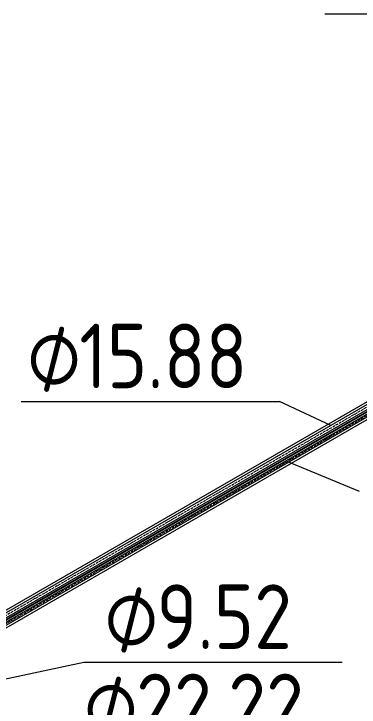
# Model space of a CAD drawing. Header units: millimetres. Extents: x -88595 to 880822, y -1054509 to -148035.
# Drawn here: x 386892 to 388228, y -317656 to -314969 of the extents above; entities that cross this region are included whole.
import ezdxf

# ---------------------------------------------------------------- set-up
doc = ezdxf.new("R2010")
doc.units = ezdxf.units.MM
doc.linetypes.add('$12$ADSK_Осевая', pattern=[14, 10, -2, 0, -2])
for name, color, linetype, lineweight in [('Изоляция', 7, 'Continuous', 18), ('Марки', 7, 'Continuous', 20), ('Трубопровод', 7, 'Continuous', 18)]:
    doc.layers.add(name, color=color, linetype=linetype, lineweight=lineweight)
doc.styles.add('$10$GOST Common', font='GOST_Common.ttf', dxfattribs={"width": 0.9, "height": 250})
doc.styles.add('$6$GOST Common_1', font='GOST_Common.ttf', dxfattribs={"width": 0.9, "height": 250})

# ---------------------------------------------------------------- blocks, each defined once
blk = doc.blocks.new('$0$ADSK_M_Трубы - Диаметр_10-3265709-В_ОВ3_3')
at = {"layer": 'Марки'}
blk.add_line((-19808.8, 11394.8), (-18808.8, 11394.8), dxfattribs=at)
blk = doc.blocks.new('$0$ADSK_M_Оборудование1 - ADSK_Марка_15-3198495-В_ОВ3_3')
at = {"layer": 'Марки'}
blk.add_line((-17443.7, 13109.4), (-16743.7, 13109.4), dxfattribs=at)

msp = doc.modelspace()

# ---------------------------------------------------------------- linework, layer by layer
at = {"layer": 'Изоляция', "color": 190, "true_color": 0x8000ff}
for p, q in [((389754.2, -315646.2), (386327.3, -317624.8)), ((386341, -317648.6), (389768, -315670))]:
    msp.add_line(p, q, dxfattribs=at)
at = {"layer": 'Изоляция', "color": 134, "true_color": 0x00a6a6}
for p, q in [((389663.6, -315662.2), (386335.9, -317583.4)), ((386352.8, -317612.8), (389680.5, -315691.5))]:
    msp.add_line(p, q, dxfattribs=at)
at = {"layer": 'Марки'}
for p, q in [((388118.6, -316564.2), (387919.7, -316471.8)), ((387950.5, -316704.3), (388227.8, -316819.1)), ((386351.3, -317652.5), (387162, -317482.1))]:
    msp.add_line(p, q, dxfattribs=at)
at = {"layer": 'Трубопровод', "color": 190, "true_color": 0x8000ff}
for p, q in [((389758.7, -315654), (386329.1, -317634.1)), ((386333.9, -317642.3), (389763.5, -315662.2))]:
    msp.add_line(p, q, dxfattribs=at)
at = {"layer": 'Трубопровод', "color": 190, "linetype": '$12$ADSK_Осевая', "true_color": 0x8000ff}
msp.add_line((386331.5, -317638.2), (389761.1, -315658.1), dxfattribs=at)
msp.add_line((386331.5, -317638.2), (389761.1, -315658.1), dxfattribs=at)
at = {"layer": 'Трубопровод', "color": 134, "true_color": 0x00a6a6}
for p, q in [((389668.1, -315670), (386338.8, -317592.1)), ((386346.8, -317605.9), (389676, -315683.7))]:
    msp.add_line(p, q, dxfattribs=at)
at = {"layer": 'Трубопровод', "color": 134, "linetype": '$12$ADSK_Осевая', "true_color": 0x00a6a6}
msp.add_line((386342.8, -317599), (389672.1, -315676.9), dxfattribs=at)
msp.add_line((386342.8, -317599), (389672.1, -315676.9), dxfattribs=at)

# ---------------------------------------------------------------- block references
at = {"layer": 'Марки'}
for name, p in [('$0$ADSK_M_Оборудование1 - ADSK_Марка_15-3198495-В_ОВ3_3', (405538.6, -328078.8)), ('$0$ADSK_M_Трубы - Диаметр_10-3265709-В_ОВ3_3', (406728.5, -327866.5)), ('$0$ADSK_M_Трубы - Диаметр_10-3265709-В_ОВ3_3', (406970.8, -328876.9))]:
    msp.add_blockref(name, p, dxfattribs=at)

# ---------------------------------------------------------------- texts
at = {"layer": 'Марки', "lineweight": 9, "char_height": 250, "attachment_point": 1}
for s, insert, width, style in [('15.88', (387144.6, -316170.2), 800.886, '$10$GOST Common'), ('\\fGOST Common|b0|i0|c254|p34|;\\W.9;⌀', (386942.2, -316170.2), 245.316, '$6$GOST Common_1'), ('\\fGOST Common|b0|i0|c254|p34|;\\W.9;⌀', (387241.3, -317180.5), 245.316, '$6$GOST Common_1'), ('9.52', (387443.7, -317180.5), 663.797, '$10$GOST Common'), ('\\fGOST Common|b0|i0|c254|p34|;\\W.9;⌀', (387162, -317526.5), 245.316, '$6$GOST Common_1'), ('22.22', (387364.5, -317526.5), 858.607, '$10$GOST Common')]:
    msp.add_mtext(s, dxfattribs=dict(at, insert=insert, width=width, style=style))

doc.saveas('drawing.dxf')
